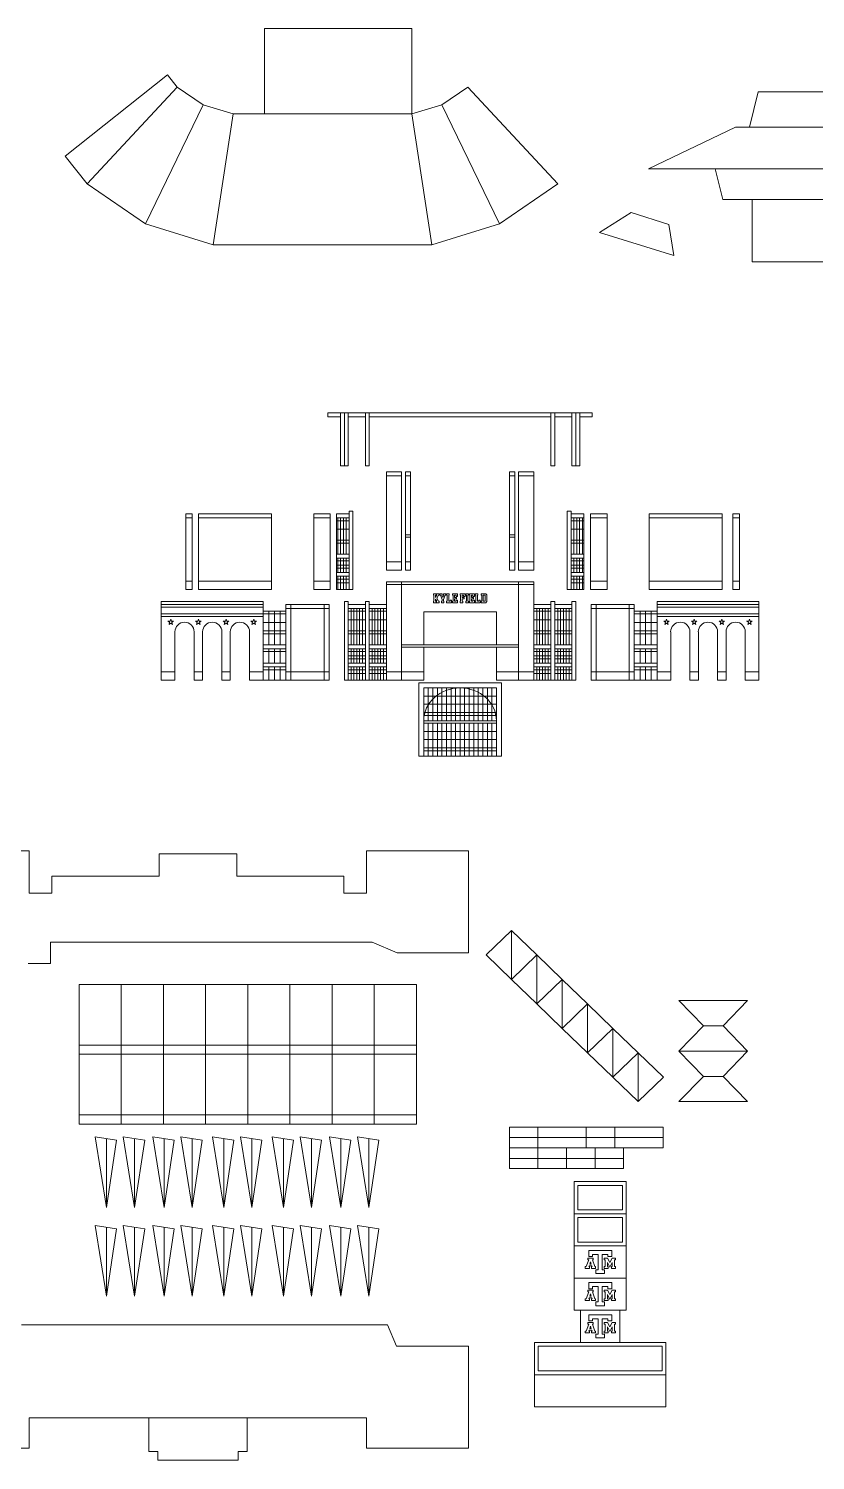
# Model space of a CAD drawing. Header units: inches. Extents: x -1530 to 385, y -443 to 699.
# Drawn here: x 153.18 to 163.55, y -33.59 to -14.7 of the extents above; entities that cross this region are included whole.
import ezdxf

# ---------------------------------------------------------------- set-up
doc = ezdxf.new("R2010")
doc.units = ezdxf.units.IN
doc.header["$LTSCALE"] = 0.5
doc.header["$MEASUREMENT"] = 0
doc.layers.add('03Cut', color=5, linetype='Continuous', lineweight=0)
doc.layers.add('04Score', color=2, linetype='Continuous', lineweight=0)

msp = doc.modelspace()

# ---------------------------------------------------------------- linework, layer by layer
at = {"layer": '03Cut'}
for p, q in [((158.231, -14.698), (156.286, -14.698)), ((156.286, -15.824), (156.286, -14.698)), ((158.231, -15.824), (158.231, -14.698)), ((155.006, -15.307), (153.657, -16.38)), ((155.135, -15.469), (155.006, -15.307)), ((155.477, -15.702), (155.135, -15.469)), ((158.627, -15.702), (158.968, -15.469)), ((158.968, -15.469), (160.155, -16.746)), ((162.796, -15.531), (162.684, -16)), ((162.796, -15.531), (166.795, -15.531)), ((155.872, -15.824), (155.477, -15.702)), ((155.872, -15.824), (158.231, -15.824)), ((158.231, -15.824), (158.627, -15.702)), ((162.497, -16), (161.351, -16.549)), ((162.497, -16), (166.907, -16)), ((153.948, -16.746), (153.657, -16.38)), ((161.351, -16.549), (167.034, -16.549)), ((162.231, -16.549), (162.33, -16.953)), ((154.719, -17.272), (153.948, -16.746)), ((159.384, -17.272), (160.155, -16.746)), ((162.33, -16.953), (167.159, -16.953)), ((162.72, -16.953), (162.72, -17.773)), ((161.123, -17.122), (160.704, -17.388)), ((161.619, -17.283), (161.123, -17.122)), ((155.612, -17.548), (154.719, -17.272)), ((158.492, -17.548), (159.384, -17.272)), ((161.619, -17.283), (161.686, -17.69)), ((155.612, -17.548), (158.492, -17.548)), ((161.686, -17.69), (160.704, -17.388)), ((162.72, -17.773), (167.169, -17.773)), ((160.61, -19.767), (157.122, -19.767)), ((157.122, -19.819), (157.122, -19.767)), ((157.122, -19.819), (157.288, -19.819)), ((157.288, -19.819), (157.288, -20.467)), ((157.392, -19.819), (157.617, -19.819)), ((157.392, -19.819), (157.392, -20.467)), ((157.617, -19.819), (157.617, -20.467)), ((157.669, -19.819), (160.064, -19.819)), ((157.669, -19.819), (157.669, -20.467)), ((160.064, -19.819), (160.064, -20.467)), ((160.116, -19.819), (160.341, -19.819)), ((160.116, -19.819), (160.116, -20.467)), ((160.341, -19.819), (160.341, -20.467)), ((160.445, -19.819), (160.61, -19.819)), ((160.445, -19.819), (160.445, -20.467)), ((160.61, -19.819), (160.61, -19.767)), ((157.288, -20.467), (157.34, -20.467)), ((157.392, -20.467), (157.34, -20.467)), ((157.669, -20.467), (157.617, -20.467)), ((157.894, -20.547), (157.894, -21.841)), ((157.894, -20.547), (158.095, -20.547)), ((158.095, -21.841), (158.095, -20.547)), ((158.146, -20.547), (158.146, -21.841)), ((158.146, -20.547), (158.214, -20.547)), ((158.214, -20.547), (158.214, -21.841)), ((159.519, -20.547), (159.519, -21.841)), ((159.587, -20.547), (159.519, -20.547)), ((159.587, -20.547), (159.587, -21.841)), ((159.638, -20.547), (159.638, -21.841)), ((159.638, -20.547), (159.839, -20.547)), ((159.839, -21.841), (159.839, -20.547)), ((160.116, -20.467), (160.064, -20.467)), ((160.393, -20.467), (160.341, -20.467)), ((160.445, -20.467), (160.393, -20.467)), ((155.248, -21.1), (155.335, -21.1)), ((155.248, -21.1), (155.248, -22.097)), ((155.335, -21.1), (155.335, -22.097)), ((155.417, -21.1), (156.379, -21.1)), ((155.417, -22.097), (155.417, -21.1)), ((156.379, -21.1), (156.379, -22.097)), ((156.936, -21.1), (157.153, -21.1)), ((156.936, -21.1), (156.936, -22.097)), ((157.153, -21.1), (157.153, -22.097)), ((157.402, -21.1), (157.237, -21.1)), ((157.237, -22.097), (157.237, -21.1)), ((157.402, -21.062), (157.402, -21.1)), ((157.402, -21.062), (157.454, -21.062)), ((157.454, -21.062), (157.454, -21.1)), ((157.454, -21.1), (157.454, -22.097)), ((160.331, -21.062), (160.279, -21.062)), ((160.279, -21.062), (160.279, -21.1)), ((160.279, -21.1), (160.279, -22.097)), ((160.331, -21.062), (160.331, -21.1)), ((160.331, -21.1), (160.496, -21.1)), ((160.496, -22.097), (160.496, -21.1)), ((160.588, -21.1), (160.805, -21.1)), ((160.588, -21.1), (160.588, -22.097)), ((160.805, -21.1), (160.805, -22.097)), ((161.359, -21.1), (162.321, -21.1)), ((161.359, -22.097), (161.359, -21.1)), ((162.321, -21.1), (162.321, -22.097)), ((162.463, -21.1), (162.55, -21.1)), ((162.463, -21.1), (162.463, -22.097)), ((162.55, -21.1), (162.55, -22.097)), ((157.894, -21.841), (158.095, -21.841)), ((158.146, -21.841), (158.214, -21.841)), ((159.587, -21.841), (159.519, -21.841)), ((159.638, -21.841), (159.839, -21.841)), ((155.335, -22.097), (155.248, -22.097)), ((156.379, -22.097), (155.417, -22.097)), ((157.153, -22.097), (156.936, -22.097)), ((157.237, -22.097), (157.454, -22.097)), ((157.894, -21.998), (157.894, -23.292)), ((159.839, -21.998), (157.894, -21.998)), ((158.095, -21.998), (158.095, -23.292)), ((159.638, -21.998), (159.638, -23.292)), ((159.839, -21.998), (159.839, -23.292)), ((160.496, -22.097), (160.279, -22.097)), ((160.805, -22.097), (160.588, -22.097)), ((162.321, -22.097), (161.359, -22.097)), ((162.55, -22.097), (162.463, -22.097)), ((154.925, -22.255), (154.925, -23.292)), ((154.925, -22.255), (156.27, -22.255)), ((156.27, -22.255), (156.27, -23.292)), ((157.34, -22.257), (157.34, -23.292)), ((157.392, -22.257), (157.34, -22.257)), ((157.392, -22.257), (157.392, -22.295)), ((157.669, -22.257), (157.617, -22.257)), ((157.617, -22.257), (157.617, -22.295)), ((157.669, -22.257), (157.669, -22.295)), ((160.064, -22.257), (160.064, -22.295)), ((160.064, -22.257), (160.116, -22.257)), ((160.116, -22.257), (160.116, -22.295)), ((160.341, -22.257), (160.341, -22.295)), ((160.341, -22.257), (160.393, -22.257)), ((160.393, -22.257), (160.393, -22.295)), ((161.463, -22.255), (161.463, -23.292)), ((162.808, -22.255), (161.463, -22.255)), ((162.808, -22.255), (162.808, -23.292)), ((156.27, -22.381), (156.569, -22.381)), ((156.569, -22.295), (156.569, -23.292)), ((156.569, -22.295), (157.139, -22.295)), ((156.636, -22.295), (156.636, -23.292)), ((157.072, -22.295), (157.072, -23.292)), ((157.139, -22.295), (157.139, -23.292)), ((157.392, -22.295), (157.617, -22.295)), ((157.669, -22.295), (157.894, -22.295)), ((158.388, -22.393), (159.345, -22.393)), ((158.388, -22.393), (158.388, -22.826)), ((159.345, -22.393), (159.345, -22.826)), ((160.064, -22.295), (159.839, -22.295)), ((160.341, -22.295), (160.116, -22.295)), ((160.393, -22.295), (160.393, -23.292)), ((160.594, -22.295), (160.594, -23.292)), ((161.164, -22.295), (160.594, -22.295)), ((160.661, -22.295), (160.661, -23.292)), ((161.097, -22.295), (161.097, -23.292)), ((161.164, -22.295), (161.164, -23.292)), ((161.463, -22.381), (161.164, -22.381)), ((155.106, -22.656), (155.106, -23.292)), ((155.359, -22.656), (155.359, -23.292)), ((155.471, -22.656), (155.471, -23.292)), ((155.724, -22.656), (155.724, -23.292)), ((155.836, -22.656), (155.836, -23.292)), ((156.089, -22.656), (156.089, -23.292)), ((161.644, -22.656), (161.644, -23.292)), ((161.897, -22.656), (161.897, -23.292)), ((162.009, -22.656), (162.009, -23.292)), ((162.262, -22.656), (162.262, -23.292)), ((162.373, -22.656), (162.373, -23.292)), ((162.627, -22.656), (162.627, -23.292)), ((158.388, -22.826), (159.345, -22.826)), ((158.388, -22.859), (158.388, -23.292)), ((159.345, -22.859), (158.388, -22.859)), ((159.345, -22.859), (159.345, -23.292)), ((155.106, -23.292), (154.925, -23.292)), ((155.471, -23.292), (155.359, -23.292)), ((155.836, -23.292), (155.724, -23.292)), ((157.139, -23.292), (156.089, -23.292)), ((158.388, -23.292), (157.34, -23.292)), ((158.321, -23.396), (158.321, -23.329)), ((158.321, -23.329), (159.345, -23.329)), ((158.321, -24.294), (158.321, -23.396)), ((160.393, -23.292), (159.345, -23.292)), ((159.345, -23.329), (159.412, -23.329)), ((159.412, -23.329), (159.412, -24.294)), ((161.644, -23.292), (160.594, -23.292)), ((162.009, -23.292), (161.897, -23.292)), ((162.373, -23.292), (162.262, -23.292)), ((162.808, -23.292), (162.627, -23.292)), ((158.388, -24.294), (158.321, -24.294)), ((159.345, -24.294), (158.388, -24.294)), ((159.412, -24.294), (159.345, -24.294)), ((153.185, -25.544), (151.84, -25.544)), ((153.185, -25.544), (153.185, -25.88)), ((154.896, -25.88), (154.896, -25.586)), ((154.896, -25.586), (155.923, -25.586)), ((155.923, -25.88), (155.923, -25.586)), ((157.633, -25.544), (157.633, -25.88)), ((157.633, -25.544), (158.978, -25.544)), ((158.978, -25.544), (158.978, -26.889)), ((153.185, -25.88), (153.185, -26.102)), ((153.484, -25.88), (154.896, -25.88)), ((153.484, -26.102), (153.484, -25.88)), ((155.923, -25.88), (157.335, -25.88)), ((157.335, -26.102), (157.335, -25.88)), ((157.633, -25.88), (157.633, -26.102)), ((153.484, -26.102), (153.185, -26.102)), ((157.335, -26.102), (157.633, -26.102)), ((159.212, -26.919), (159.546, -26.597)), ((159.546, -27.242), (159.546, -26.597)), ((159.88, -26.919), (159.546, -26.597)), ((153.464, -27.03), (153.464, -26.752)), ((153.464, -26.752), (157.355, -26.752)), ((157.355, -26.752), (157.705, -26.752)), ((158.037, -26.889), (157.705, -26.752)), ((158.604, -26.889), (158.037, -26.889)), ((158.604, -26.889), (158.978, -26.889)), ((159.546, -27.242), (159.212, -26.919)), ((159.546, -27.242), (159.88, -26.919)), ((159.88, -27.564), (159.88, -26.919)), ((160.214, -27.242), (159.88, -26.919)), ((153.464, -27.03), (153.169, -27.03)), ((153.843, -27.309), (153.843, -28.229)), ((153.843, -27.309), (158.291, -27.309)), ((158.291, -27.309), (158.291, -28.229)), ((159.88, -27.564), (159.546, -27.242)), ((159.88, -27.564), (160.214, -27.242)), ((160.214, -27.887), (160.214, -27.242)), ((160.547, -27.564), (160.214, -27.242)), ((160.214, -27.887), (159.88, -27.564)), ((160.214, -27.887), (160.547, -27.564)), ((160.547, -28.209), (160.547, -27.564)), ((160.881, -27.887), (160.547, -27.564)), ((161.753, -27.519), (162.658, -27.519)), ((161.753, -27.519), (162.076, -27.853)), ((162.336, -27.853), (162.658, -27.519)), ((160.547, -28.209), (160.214, -27.887)), ((160.547, -28.209), (160.881, -27.887)), ((160.881, -28.532), (160.881, -27.887)), ((161.215, -28.209), (160.881, -27.887)), ((161.753, -28.186), (162.076, -27.853)), ((162.076, -27.853), (162.336, -27.853)), ((162.336, -27.853), (162.658, -28.186)), ((153.843, -28.229), (158.291, -28.229)), ((153.843, -28.229), (153.843, -29.149)), ((158.291, -28.229), (158.291, -29.149)), ((160.881, -28.532), (160.547, -28.209)), ((160.881, -28.532), (161.215, -28.209)), ((161.215, -28.854), (161.215, -28.209)), ((161.549, -28.532), (161.215, -28.209)), ((161.753, -28.186), (162.658, -28.186)), ((161.753, -28.186), (162.076, -28.52)), ((162.336, -28.52), (162.658, -28.186)), ((161.753, -28.854), (162.076, -28.52)), ((162.076, -28.52), (162.336, -28.52)), ((162.336, -28.52), (162.658, -28.854)), ((161.215, -28.854), (160.881, -28.532)), ((161.215, -28.854), (161.549, -28.532)), ((161.753, -28.854), (162.658, -28.854)), ((153.843, -29.149), (158.291, -29.149)), ((159.893, -29.192), (159.516, -29.192)), ((159.516, -29.192), (159.516, -29.328)), ((159.893, -29.328), (159.893, -29.192)), ((160.53, -29.192), (159.893, -29.192)), ((160.53, -29.328), (160.53, -29.192)), ((160.906, -29.192), (160.53, -29.192)), ((160.906, -29.328), (160.906, -29.192)), ((161.543, -29.192), (160.906, -29.192)), ((161.543, -29.328), (161.543, -29.192)), ((154.054, -29.32), (154.337, -29.363)), ((154.204, -30.25), (154.054, -29.32)), ((154.204, -30.25), (154.337, -29.363)), ((154.423, -29.32), (154.707, -29.363)), ((154.573, -30.25), (154.423, -29.32)), ((154.573, -30.25), (154.707, -29.363)), ((154.814, -29.32), (155.097, -29.363)), ((154.964, -30.25), (154.814, -29.32)), ((154.964, -30.25), (155.097, -29.363)), ((155.183, -29.32), (155.466, -29.363)), ((155.333, -30.25), (155.183, -29.32)), ((155.333, -30.25), (155.466, -29.363)), ((155.601, -29.32), (155.884, -29.363)), ((155.751, -30.25), (155.601, -29.32)), ((155.751, -30.25), (155.884, -29.363)), ((155.97, -29.32), (156.253, -29.363)), ((156.12, -30.25), (155.97, -29.32)), ((156.12, -30.25), (156.253, -29.363)), ((156.388, -29.32), (156.671, -29.363)), ((156.538, -30.25), (156.388, -29.32)), ((156.538, -30.25), (156.671, -29.363)), ((156.757, -29.32), (157.04, -29.363)), ((156.907, -30.25), (156.757, -29.32)), ((156.907, -30.25), (157.04, -29.363)), ((157.144, -29.32), (157.427, -29.363)), ((157.293, -30.25), (157.144, -29.32)), ((157.293, -30.25), (157.427, -29.363)), ((157.513, -29.32), (157.796, -29.363)), ((157.663, -30.25), (157.513, -29.32)), ((157.663, -30.25), (157.796, -29.363)), ((159.893, -29.328), (159.516, -29.328)), ((159.516, -29.328), (159.516, -29.465)), ((159.893, -29.465), (159.516, -29.465)), ((159.516, -29.465), (159.516, -29.602)), ((160.53, -29.328), (159.893, -29.328)), ((159.893, -29.465), (159.893, -29.328)), ((160.53, -29.465), (159.893, -29.465)), ((159.893, -29.465), (159.893, -29.602)), ((160.269, -29.465), (160.269, -29.602)), ((160.906, -29.328), (160.53, -29.328)), ((160.53, -29.465), (160.53, -29.328)), ((160.906, -29.465), (160.53, -29.465)), ((160.646, -29.465), (160.646, -29.602)), ((161.543, -29.328), (160.906, -29.328)), ((160.906, -29.465), (160.906, -29.328)), ((161.543, -29.465), (160.906, -29.465)), ((161.023, -29.602), (161.023, -29.465)), ((161.543, -29.465), (161.543, -29.328)), ((159.893, -29.602), (159.516, -29.602)), ((159.516, -29.602), (159.516, -29.738)), ((160.269, -29.602), (159.893, -29.602)), ((159.893, -29.602), (159.893, -29.738)), ((160.646, -29.602), (160.269, -29.602)), ((160.269, -29.602), (160.269, -29.738)), ((161.023, -29.602), (160.646, -29.602)), ((160.646, -29.602), (160.646, -29.738)), ((161.023, -29.738), (161.023, -29.602)), ((159.893, -29.738), (159.516, -29.738)), ((160.269, -29.738), (159.893, -29.738)), ((160.646, -29.738), (160.269, -29.738)), ((161.023, -29.738), (160.646, -29.738)), ((161.057, -29.909), (160.371, -29.909)), ((160.371, -29.909), (160.371, -30.333)), ((161.057, -30.333), (161.057, -29.909)), ((161.057, -30.333), (160.371, -30.333)), ((160.371, -30.333), (160.371, -30.758)), ((161.057, -30.758), (161.057, -30.333)), ((154.054, -30.49), (154.337, -30.532)), ((154.204, -31.419), (154.054, -30.49)), ((154.204, -31.419), (154.337, -30.532)), ((154.423, -30.49), (154.707, -30.532)), ((154.573, -31.419), (154.423, -30.49)), ((154.573, -31.419), (154.707, -30.532)), ((154.814, -30.49), (155.097, -30.532)), ((154.964, -31.419), (154.814, -30.49)), ((154.964, -31.419), (155.097, -30.532)), ((155.183, -30.49), (155.466, -30.532)), ((155.333, -31.419), (155.183, -30.49)), ((155.333, -31.419), (155.466, -30.532)), ((155.601, -30.49), (155.884, -30.532)), ((155.751, -31.419), (155.601, -30.49)), ((155.751, -31.419), (155.884, -30.532)), ((155.97, -30.49), (156.253, -30.532)), ((156.12, -31.419), (155.97, -30.49)), ((156.12, -31.419), (156.253, -30.532)), ((156.388, -30.49), (156.671, -30.532)), ((156.538, -31.419), (156.388, -30.49)), ((156.538, -31.419), (156.671, -30.532)), ((156.757, -30.49), (157.04, -30.532)), ((156.907, -31.419), (156.757, -30.49)), ((156.907, -31.419), (157.04, -30.532)), ((157.144, -30.49), (157.427, -30.532)), ((157.293, -31.419), (157.144, -30.49)), ((157.293, -31.419), (157.427, -30.532)), ((157.513, -30.49), (157.796, -30.532)), ((157.663, -31.419), (157.513, -30.49)), ((157.663, -31.419), (157.796, -30.532)), ((161.057, -30.758), (160.371, -30.758)), ((160.371, -30.758), (160.371, -31.183)), ((161.057, -31.183), (161.057, -30.758)), ((161.057, -31.183), (160.371, -31.183)), ((160.371, -31.183), (160.371, -31.607)), ((161.057, -31.607), (161.057, -31.183)), ((161.057, -31.607), (160.371, -31.607)), ((160.453, -31.607), (160.453, -32.032)), ((160.975, -31.607), (160.975, -32.032)), ((153.082, -31.8), (153.185, -31.8)), ((153.185, -31.8), (157.633, -31.8)), ((157.633, -31.8), (157.911, -31.8)), ((158.027, -32.082), (157.911, -31.8)), ((158.604, -32.082), (158.027, -32.082)), ((158.604, -32.082), (158.978, -32.082)), ((158.978, -33.427), (158.978, -32.082)), ((161.58, -32.032), (159.848, -32.032)), ((159.848, -32.032), (159.848, -32.457)), ((161.58, -32.032), (161.58, -32.457)), ((161.58, -32.457), (159.848, -32.457)), ((159.848, -32.457), (159.848, -32.881)), ((161.58, -32.457), (161.58, -32.881)), ((153.185, -33.427), (153.185, -33.024)), ((153.185, -33.427), (153.185, -33.024)), ((153.185, -33.024), (157.633, -33.024)), ((154.762, -33.024), (153.185, -33.024)), ((154.762, -33.024), (154.762, -33.469)), ((156.057, -33.024), (154.762, -33.024)), ((156.057, -33.024), (157.633, -33.024)), ((156.057, -33.024), (156.057, -33.469)), ((157.633, -33.427), (157.633, -33.024)), ((161.58, -32.881), (159.848, -32.881)), ((153.185, -33.427), (151.84, -33.427)), ((157.633, -33.427), (158.978, -33.427)), ((154.762, -33.469), (154.879, -33.469)), ((154.879, -33.469), (154.879, -33.586)), ((155.94, -33.586), (154.879, -33.586)), ((156.057, -33.469), (155.94, -33.469)), ((155.94, -33.469), (155.94, -33.586))]:
    msp.add_line(p, q, dxfattribs=at)
for centre in [(155.233, -22.656), (155.598, -22.656), (155.963, -22.656), (161.77, -22.656), (162.135, -22.656), (162.5, -22.656)]:
    msp.add_arc(centre, 0.127, 0, 180, dxfattribs=at)
at = {"layer": '04Score'}
for p, q in [((155.135, -15.469), (153.948, -16.746)), ((155.477, -15.702), (154.719, -17.272)), ((155.872, -15.824), (155.612, -17.548)), ((158.231, -15.824), (158.492, -17.548)), ((158.627, -15.702), (159.384, -17.272)), ((157.288, -19.819), (157.288, -19.767)), ((157.34, -20.467), (157.34, -19.767)), ((157.392, -19.819), (157.392, -19.767)), ((157.617, -19.819), (157.617, -19.767)), ((157.669, -19.819), (157.669, -19.767)), ((160.064, -19.819), (160.064, -19.767)), ((160.116, -19.819), (160.116, -19.767)), ((160.341, -19.819), (160.341, -19.767)), ((160.393, -20.467), (160.393, -19.767)), ((160.445, -19.819), (160.445, -19.767)), ((158.095, -20.599), (157.894, -20.599)), ((158.146, -20.599), (158.214, -20.599)), ((159.587, -20.599), (159.519, -20.599)), ((159.839, -20.599), (159.638, -20.599)), ((155.248, -21.152), (155.335, -21.152)), ((155.417, -21.152), (156.379, -21.152)), ((156.936, -21.152), (157.153, -21.152)), ((157.402, -21.152), (157.237, -21.152)), ((157.252, -21.63), (157.252, -21.152)), ((157.29, -21.63), (157.29, -21.152)), ((157.327, -21.63), (157.327, -21.152)), ((157.365, -21.63), (157.365, -21.152)), ((157.402, -22.097), (157.402, -21.1)), ((160.331, -22.097), (160.331, -21.1)), ((160.331, -21.152), (160.496, -21.152)), ((160.368, -21.63), (160.368, -21.152)), ((160.406, -21.63), (160.406, -21.152)), ((160.443, -21.63), (160.443, -21.152)), ((160.481, -21.63), (160.481, -21.152)), ((160.588, -21.152), (160.805, -21.152)), ((161.359, -21.152), (162.321, -21.152)), ((162.463, -21.152), (162.55, -21.152)), ((157.402, -21.19), (157.237, -21.19)), ((157.402, -21.3), (157.237, -21.3)), ((160.331, -21.19), (160.496, -21.19)), ((160.331, -21.3), (160.496, -21.3)), ((157.402, -21.448), (157.237, -21.448)), ((157.402, -21.486), (157.237, -21.486)), ((158.146, -21.375), (158.214, -21.375)), ((158.146, -21.408), (158.214, -21.408)), ((159.519, -21.375), (159.587, -21.375)), ((159.519, -21.408), (159.587, -21.408)), ((160.331, -21.448), (160.496, -21.448)), ((160.331, -21.486), (160.496, -21.486)), ((157.237, -21.63), (157.402, -21.63)), ((157.402, -21.683), (157.237, -21.683)), ((157.402, -21.72), (157.237, -21.72)), ((157.252, -21.871), (157.252, -21.683)), ((157.29, -21.683), (157.29, -21.871)), ((157.327, -21.871), (157.327, -21.683)), ((157.365, -21.871), (157.365, -21.683)), ((160.496, -21.63), (160.331, -21.63)), ((160.331, -21.683), (160.496, -21.683)), ((160.331, -21.72), (160.496, -21.72)), ((160.368, -21.871), (160.368, -21.683)), ((160.406, -21.871), (160.406, -21.683)), ((160.443, -21.683), (160.443, -21.871)), ((160.481, -21.871), (160.481, -21.683)), ((157.402, -21.777), (157.237, -21.777)), ((157.402, -21.814), (157.237, -21.814)), ((157.237, -21.871), (157.402, -21.871)), ((158.095, -21.733), (157.894, -21.733)), ((158.146, -21.733), (158.214, -21.733)), ((159.587, -21.733), (159.519, -21.733)), ((159.839, -21.733), (159.638, -21.733)), ((160.331, -21.777), (160.496, -21.777)), ((160.331, -21.814), (160.496, -21.814)), ((160.496, -21.871), (160.331, -21.871)), ((155.248, -21.988), (155.335, -21.988)), ((155.417, -21.988), (156.379, -21.988)), ((156.936, -21.988), (157.153, -21.988)), ((157.402, -21.923), (157.237, -21.923)), ((157.402, -21.961), (157.237, -21.961)), ((157.402, -22.01), (157.237, -22.01)), ((157.252, -22.097), (157.252, -21.923)), ((157.29, -21.923), (157.29, -22.097)), ((157.327, -22.097), (157.327, -21.923)), ((157.365, -22.097), (157.365, -21.923)), ((159.839, -22.032), (157.894, -22.032)), ((160.331, -21.923), (160.496, -21.923)), ((160.331, -21.961), (160.496, -21.961)), ((160.331, -22.01), (160.496, -22.01)), ((160.368, -22.097), (160.368, -21.923)), ((160.406, -22.097), (160.406, -21.923)), ((160.443, -21.923), (160.443, -22.097)), ((160.481, -22.097), (160.481, -21.923)), ((160.588, -21.988), (160.805, -21.988)), ((161.359, -21.988), (162.321, -21.988)), ((162.463, -21.988), (162.55, -21.988)), ((156.27, -22.295), (154.925, -22.295)), ((156.27, -22.329), (154.925, -22.329)), ((156.27, -22.418), (154.925, -22.418)), ((156.27, -22.452), (154.925, -22.452)), ((156.27, -22.419), (156.569, -22.419)), ((156.345, -22.826), (156.345, -22.381)), ((156.42, -22.381), (156.42, -22.826)), ((156.494, -22.826), (156.494, -22.381)), ((156.569, -22.347), (157.139, -22.347)), ((157.392, -23.292), (157.392, -22.295)), ((157.392, -22.347), (157.617, -22.347)), ((157.392, -22.385), (157.617, -22.385)), ((157.43, -22.826), (157.43, -22.347)), ((157.467, -22.826), (157.467, -22.347)), ((157.504, -22.826), (157.504, -22.347)), ((157.542, -22.826), (157.542, -22.347)), ((157.579, -22.826), (157.579, -22.347)), ((157.617, -23.292), (157.617, -22.295)), ((157.669, -23.292), (157.669, -22.295)), ((157.669, -22.347), (157.894, -22.347)), ((157.669, -22.385), (157.894, -22.385)), ((157.706, -22.826), (157.706, -22.347)), ((157.744, -22.826), (157.744, -22.347)), ((157.781, -22.826), (157.781, -22.347)), ((157.819, -22.826), (157.819, -22.347)), ((157.856, -22.826), (157.856, -22.347)), ((160.064, -22.347), (159.839, -22.347)), ((160.064, -22.385), (159.839, -22.385)), ((159.877, -22.826), (159.877, -22.347)), ((159.914, -22.826), (159.914, -22.347)), ((159.952, -22.826), (159.952, -22.347)), ((159.989, -22.826), (159.989, -22.347)), ((160.027, -22.826), (160.027, -22.347)), ((160.064, -23.292), (160.064, -22.295)), ((160.116, -23.292), (160.116, -22.295)), ((160.341, -22.347), (160.116, -22.347)), ((160.341, -22.385), (160.116, -22.385)), ((160.154, -22.826), (160.154, -22.347)), ((160.191, -22.826), (160.191, -22.347)), ((160.228, -22.826), (160.228, -22.347)), ((160.266, -22.826), (160.266, -22.347)), ((160.303, -22.826), (160.303, -22.347)), ((160.341, -23.292), (160.341, -22.295)), ((161.164, -22.347), (160.594, -22.347)), ((161.463, -22.419), (161.164, -22.419)), ((161.239, -22.826), (161.239, -22.381)), ((161.313, -22.381), (161.313, -22.826)), ((161.388, -22.826), (161.388, -22.381)), ((162.808, -22.295), (161.463, -22.295)), ((162.808, -22.329), (161.463, -22.329)), ((162.808, -22.418), (161.463, -22.418)), ((162.808, -22.452), (161.463, -22.452)), ((156.27, -22.531), (156.569, -22.531)), ((156.27, -22.644), (156.569, -22.644)), ((157.392, -22.496), (157.617, -22.496)), ((157.392, -22.644), (157.617, -22.644)), ((157.669, -22.496), (157.894, -22.496)), ((157.669, -22.644), (157.894, -22.644)), ((160.064, -22.496), (159.839, -22.496)), ((160.064, -22.644), (159.839, -22.644)), ((160.341, -22.496), (160.116, -22.496)), ((160.341, -22.644), (160.116, -22.644)), ((161.463, -22.531), (161.164, -22.531)), ((161.463, -22.644), (161.164, -22.644)), ((156.27, -22.681), (156.569, -22.681)), ((156.569, -22.826), (156.27, -22.826)), ((157.392, -22.681), (157.617, -22.681)), ((157.617, -22.826), (157.392, -22.826)), ((157.669, -22.681), (157.894, -22.681)), ((157.894, -22.826), (157.669, -22.826)), ((158.095, -22.826), (158.388, -22.826)), ((159.345, -22.826), (159.638, -22.826)), ((160.064, -22.681), (159.839, -22.681)), ((159.839, -22.826), (160.064, -22.826)), ((160.341, -22.681), (160.116, -22.681)), ((160.116, -22.826), (160.341, -22.826)), ((161.463, -22.681), (161.164, -22.681)), ((161.164, -22.826), (161.463, -22.826)), ((156.27, -22.878), (156.569, -22.878)), ((156.27, -22.916), (156.569, -22.916)), ((156.345, -23.067), (156.345, -22.878)), ((156.42, -22.878), (156.42, -23.067)), ((156.494, -23.067), (156.494, -22.878)), ((157.392, -22.878), (157.617, -22.878)), ((157.392, -22.916), (157.617, -22.916)), ((157.392, -22.972), (157.617, -22.972)), ((157.392, -23.01), (157.617, -23.01)), ((157.43, -23.067), (157.43, -22.878)), ((157.467, -23.067), (157.467, -22.878)), ((157.504, -22.878), (157.504, -23.067)), ((157.542, -23.067), (157.542, -22.878)), ((157.579, -23.067), (157.579, -22.878)), ((157.669, -22.878), (157.894, -22.878)), ((157.669, -22.916), (157.894, -22.916)), ((157.669, -22.972), (157.894, -22.972)), ((157.669, -23.01), (157.894, -23.01)), ((157.706, -23.067), (157.706, -22.878)), ((157.744, -23.067), (157.744, -22.878)), ((157.781, -22.878), (157.781, -23.067)), ((157.819, -23.067), (157.819, -22.878)), ((157.856, -23.067), (157.856, -22.878)), ((158.095, -22.859), (158.388, -22.859)), ((159.345, -22.859), (159.638, -22.859)), ((160.064, -22.878), (159.839, -22.878)), ((160.064, -22.916), (159.839, -22.916)), ((160.064, -22.972), (159.839, -22.972)), ((160.064, -23.01), (159.839, -23.01)), ((159.877, -23.067), (159.877, -22.878)), ((159.914, -23.067), (159.914, -22.878)), ((159.952, -22.878), (159.952, -23.067)), ((159.989, -23.067), (159.989, -22.878)), ((160.027, -23.067), (160.027, -22.878)), ((160.341, -22.878), (160.116, -22.878)), ((160.341, -22.916), (160.116, -22.916)), ((160.341, -22.972), (160.116, -22.972)), ((160.341, -23.01), (160.116, -23.01)), ((160.154, -23.067), (160.154, -22.878)), ((160.191, -23.067), (160.191, -22.878)), ((160.228, -22.878), (160.228, -23.067)), ((160.266, -23.067), (160.266, -22.878)), ((160.303, -23.067), (160.303, -22.878)), ((161.463, -22.878), (161.164, -22.878)), ((161.463, -22.916), (161.164, -22.916)), ((161.239, -23.067), (161.239, -22.878)), ((161.313, -22.878), (161.313, -23.067)), ((161.388, -23.067), (161.388, -22.878)), ((154.925, -23.184), (155.106, -23.184)), ((155.359, -23.184), (155.471, -23.184)), ((155.724, -23.184), (155.836, -23.184)), ((156.089, -23.184), (156.27, -23.184)), ((156.569, -23.067), (156.27, -23.067)), ((156.27, -23.119), (156.569, -23.119)), ((156.27, -23.156), (156.569, -23.156)), ((156.345, -23.292), (156.345, -23.119)), ((156.42, -23.119), (156.42, -23.292)), ((156.494, -23.292), (156.494, -23.119)), ((156.569, -23.184), (156.636, -23.184)), ((156.636, -23.184), (157.072, -23.184)), ((157.072, -23.184), (157.139, -23.184)), ((157.617, -23.067), (157.392, -23.067)), ((157.392, -23.119), (157.617, -23.119)), ((157.392, -23.156), (157.617, -23.156)), ((157.392, -23.205), (157.617, -23.205)), ((157.43, -23.292), (157.43, -23.119)), ((157.467, -23.292), (157.467, -23.119)), ((157.504, -23.119), (157.504, -23.292)), ((157.542, -23.292), (157.542, -23.119)), ((157.579, -23.292), (157.579, -23.119)), ((157.894, -23.067), (157.669, -23.067)), ((157.669, -23.119), (157.894, -23.119)), ((157.669, -23.156), (157.894, -23.156)), ((157.669, -23.205), (157.894, -23.205)), ((157.706, -23.292), (157.706, -23.119)), ((157.744, -23.292), (157.744, -23.119)), ((157.781, -23.119), (157.781, -23.292)), ((157.819, -23.292), (157.819, -23.119)), ((157.856, -23.292), (157.856, -23.119)), ((158.095, -23.184), (157.894, -23.184)), ((158.095, -23.184), (158.388, -23.184)), ((159.345, -23.184), (159.638, -23.184)), ((159.638, -23.184), (159.839, -23.184)), ((159.839, -23.067), (160.064, -23.067)), ((160.064, -23.119), (159.839, -23.119)), ((160.064, -23.156), (159.839, -23.156)), ((160.064, -23.205), (159.839, -23.205)), ((159.877, -23.292), (159.877, -23.119)), ((159.914, -23.292), (159.914, -23.119)), ((159.952, -23.119), (159.952, -23.292)), ((159.989, -23.292), (159.989, -23.119)), ((160.027, -23.292), (160.027, -23.119)), ((160.116, -23.067), (160.341, -23.067)), ((160.341, -23.119), (160.116, -23.119)), ((160.341, -23.156), (160.116, -23.156)), ((160.341, -23.205), (160.116, -23.205)), ((160.154, -23.292), (160.154, -23.119)), ((160.191, -23.292), (160.191, -23.119)), ((160.228, -23.119), (160.228, -23.292)), ((160.266, -23.292), (160.266, -23.119)), ((160.303, -23.292), (160.303, -23.119)), ((160.661, -23.184), (160.594, -23.184)), ((161.097, -23.184), (160.661, -23.184)), ((161.164, -23.184), (161.097, -23.184)), ((161.164, -23.067), (161.463, -23.067)), ((161.463, -23.119), (161.164, -23.119)), ((161.463, -23.156), (161.164, -23.156)), ((161.239, -23.292), (161.239, -23.119)), ((161.313, -23.119), (161.313, -23.292)), ((161.388, -23.292), (161.388, -23.119)), ((161.463, -23.184), (161.644, -23.184)), ((161.897, -23.184), (162.009, -23.184)), ((162.262, -23.184), (162.373, -23.184)), ((162.627, -23.184), (162.808, -23.184)), ((158.388, -23.396), (159.345, -23.396)), ((158.388, -23.396), (158.388, -23.828)), ((158.447, -23.828), (158.447, -23.396)), ((158.507, -23.828), (158.507, -23.396)), ((158.567, -23.828), (158.567, -23.396)), ((158.627, -23.828), (158.627, -23.396)), ((158.687, -23.828), (158.687, -23.396)), ((158.747, -23.828), (158.747, -23.396)), ((158.807, -23.828), (158.807, -23.396)), ((158.866, -23.396), (158.866, -23.828)), ((158.926, -23.828), (158.926, -23.396)), ((158.986, -23.828), (158.986, -23.396)), ((159.046, -23.828), (159.046, -23.396)), ((159.106, -23.828), (159.106, -23.396)), ((159.166, -23.828), (159.166, -23.396)), ((159.226, -23.828), (159.226, -23.396)), ((159.285, -23.828), (159.285, -23.396)), ((159.345, -23.396), (159.345, -23.828)), ((158.388, -23.504), (159.345, -23.504)), ((158.627, -23.828), (158.627, -23.454)), ((159.106, -23.828), (159.106, -23.454)), ((158.388, -23.612), (159.345, -23.612)), ((158.388, -23.72), (159.345, -23.72)), ((158.388, -23.758), (159.345, -23.758)), ((159.345, -23.828), (158.388, -23.828)), ((158.388, -23.862), (158.388, -23.828)), ((158.388, -23.862), (158.388, -24.294)), ((159.345, -23.862), (158.388, -23.862)), ((158.388, -23.97), (159.345, -23.97)), ((158.447, -24.294), (158.447, -23.862)), ((158.507, -24.294), (158.507, -23.862)), ((158.567, -24.294), (158.567, -23.862)), ((158.627, -24.294), (158.627, -23.862)), ((158.687, -24.294), (158.687, -23.862)), ((158.747, -24.294), (158.747, -23.862)), ((158.807, -24.294), (158.807, -23.862)), ((158.866, -23.862), (158.866, -24.294)), ((158.926, -24.294), (158.926, -23.862)), ((158.986, -24.294), (158.986, -23.862)), ((159.046, -24.294), (159.046, -23.862)), ((159.106, -24.294), (159.106, -23.862)), ((159.166, -24.294), (159.166, -23.862)), ((159.226, -24.294), (159.226, -23.862)), ((159.285, -24.294), (159.285, -23.862)), ((159.345, -23.862), (159.345, -23.828)), ((159.345, -23.862), (159.345, -24.294)), ((158.388, -24.078), (159.345, -24.078)), ((158.388, -24.186), (159.345, -24.186)), ((158.388, -24.224), (159.345, -24.224)), ((154.399, -28.229), (154.399, -27.309)), ((154.955, -28.229), (154.955, -27.309)), ((155.511, -28.229), (155.511, -27.309)), ((156.067, -28.229), (156.067, -27.309)), ((156.623, -28.229), (156.623, -27.309)), ((157.179, -28.229), (157.179, -27.309)), ((157.735, -28.229), (157.735, -27.309)), ((153.843, -28.109), (158.291, -28.109)), ((154.399, -29.149), (154.399, -28.229)), ((154.955, -29.149), (154.955, -28.229)), ((155.511, -29.149), (155.511, -28.229)), ((156.067, -29.149), (156.067, -28.229)), ((156.623, -29.149), (156.623, -28.229)), ((157.179, -29.149), (157.179, -28.229)), ((157.735, -29.149), (157.735, -28.229)), ((153.843, -29.029), (158.291, -29.029)), ((154.204, -30.25), (154.204, -29.343)), ((154.573, -30.25), (154.573, -29.343)), ((154.964, -30.25), (154.964, -29.343)), ((155.333, -30.25), (155.333, -29.343)), ((155.751, -30.25), (155.751, -29.343)), ((156.12, -30.25), (156.12, -29.343)), ((156.538, -30.25), (156.538, -29.343)), ((156.907, -30.25), (156.907, -29.343)), ((157.293, -30.25), (157.293, -29.343)), ((157.663, -30.25), (157.663, -29.343)), ((161.007, -29.959), (160.421, -29.959)), ((160.421, -29.959), (160.421, -30.283)), ((161.007, -30.283), (161.007, -29.959)), ((161.007, -30.283), (160.421, -30.283)), ((161.007, -30.384), (160.421, -30.384)), ((160.421, -30.384), (160.421, -30.708)), ((161.007, -30.708), (161.007, -30.384)), ((154.204, -31.419), (154.204, -30.512)), ((154.573, -31.419), (154.573, -30.512)), ((154.964, -31.419), (154.964, -30.512)), ((155.333, -31.419), (155.333, -30.512)), ((155.751, -31.419), (155.751, -30.512)), ((156.12, -31.419), (156.12, -30.512)), ((156.538, -31.419), (156.538, -30.512)), ((156.907, -31.419), (156.907, -30.512)), ((157.293, -31.419), (157.293, -30.512)), ((157.663, -31.419), (157.663, -30.512)), ((161.007, -30.708), (160.421, -30.708)), ((160.81, -30.99), (160.81, -30.974)), ((160.81, -31.415), (160.81, -31.399)), ((160.81, -31.84), (160.81, -31.823)), ((161.53, -32.082), (159.898, -32.082)), ((159.898, -32.082), (159.898, -32.406)), ((161.53, -32.406), (161.53, -32.082)), ((161.53, -32.406), (159.898, -32.406))]:
    msp.add_line(p, q, dxfattribs=at)
at = {"layer": '04Score', "color": 2, "lineweight": 0}
for p, q in [((160.562, -30.94), (160.53, -31.031)), ((160.552, -30.94), (160.552, -30.918)), ((160.552, -30.918), (160.622, -30.918)), ((160.562, -30.94), (160.552, -30.94)), ((160.866, -30.818), (160.562, -30.818)), ((160.562, -30.818), (160.562, -30.897)), ((160.562, -30.897), (160.612, -30.897)), ((160.576, -30.996), (160.586, -30.966)), ((160.586, -30.966), (160.596, -30.996)), ((160.586, -30.966), (160.596, -30.996)), ((160.612, -30.897), (160.612, -30.869)), ((160.612, -30.869), (160.689, -30.869)), ((160.642, -31.031), (160.612, -30.94)), ((160.642, -31.031), (160.612, -30.94)), ((160.612, -30.94), (160.622, -30.94)), ((160.622, -30.918), (160.622, -30.94)), ((160.689, -30.869), (160.689, -31.072)), ((160.74, -31.072), (160.74, -30.869)), ((160.74, -30.869), (160.816, -30.869)), ((160.812, -30.918), (160.768, -30.918)), ((160.768, -30.918), (160.768, -30.94)), ((160.768, -30.94), (160.781, -30.94)), ((160.781, -30.94), (160.781, -31.031)), ((160.81, -30.974), (160.843, -31.037)), ((160.841, -30.975), (160.812, -30.918)), ((160.816, -30.897), (160.816, -30.869)), ((160.866, -30.897), (160.816, -30.897)), ((160.87, -30.918), (160.841, -30.975)), ((160.843, -31.037), (160.873, -30.974)), ((160.866, -30.818), (160.866, -30.897)), ((160.914, -30.918), (160.87, -30.918)), ((160.873, -30.974), (160.873, -31.031)), ((160.901, -31.031), (160.901, -30.94)), ((160.901, -30.94), (160.914, -30.94)), ((160.914, -30.94), (160.914, -30.918)), ((160.53, -31.031), (160.517, -31.031)), ((160.517, -31.031), (160.517, -31.054)), ((160.517, -31.054), (160.573, -31.054)), ((160.564, -31.031), (160.568, -31.018)), ((160.573, -31.031), (160.564, -31.031)), ((160.568, -31.018), (160.604, -31.018)), ((160.573, -31.054), (160.573, -31.031)), ((160.596, -30.996), (160.576, -30.996)), ((160.596, -30.996), (160.576, -30.996)), ((160.608, -31.031), (160.598, -31.031)), ((160.598, -31.031), (160.598, -31.054)), ((160.608, -31.031), (160.598, -31.031)), ((160.598, -31.031), (160.598, -31.054)), ((160.598, -31.054), (160.654, -31.054)), ((160.598, -31.054), (160.654, -31.054)), ((160.604, -31.018), (160.608, -31.031)), ((160.604, -31.018), (160.608, -31.031)), ((160.654, -31.031), (160.642, -31.031)), ((160.654, -31.031), (160.642, -31.031)), ((160.654, -31.054), (160.654, -31.031)), ((160.654, -31.054), (160.654, -31.031)), ((160.689, -31.072), (160.656, -31.072)), ((160.656, -31.123), (160.656, -31.072)), ((160.656, -31.123), (160.772, -31.123)), ((160.772, -31.072), (160.74, -31.072)), ((160.781, -31.031), (160.768, -31.031)), ((160.768, -31.031), (160.768, -31.054)), ((160.768, -31.054), (160.82, -31.054)), ((160.772, -31.123), (160.772, -31.072)), ((160.81, -31.031), (160.81, -30.99)), ((160.82, -31.031), (160.81, -31.031)), ((160.82, -31.054), (160.82, -31.031)), ((160.873, -31.031), (160.865, -31.031)), ((160.865, -31.031), (160.865, -31.054)), ((160.865, -31.054), (160.914, -31.054)), ((160.914, -31.031), (160.901, -31.031)), ((160.914, -31.054), (160.914, -31.031)), ((160.552, -31.365), (160.552, -31.342)), ((160.552, -31.342), (160.622, -31.342)), ((160.866, -31.242), (160.562, -31.242)), ((160.562, -31.242), (160.562, -31.322)), ((160.562, -31.322), (160.612, -31.322)), ((160.612, -31.322), (160.612, -31.294)), ((160.612, -31.294), (160.689, -31.294)), ((160.622, -31.342), (160.622, -31.365)), ((160.689, -31.294), (160.689, -31.497)), ((160.74, -31.497), (160.74, -31.294)), ((160.74, -31.294), (160.816, -31.294)), ((160.812, -31.342), (160.768, -31.342)), ((160.768, -31.342), (160.768, -31.365)), ((160.841, -31.4), (160.812, -31.342)), ((160.816, -31.322), (160.816, -31.294)), ((160.866, -31.322), (160.816, -31.322)), ((160.87, -31.342), (160.841, -31.4)), ((160.866, -31.242), (160.866, -31.322)), ((160.914, -31.342), (160.87, -31.342)), ((160.914, -31.365), (160.914, -31.342)), ((160.53, -31.456), (160.517, -31.456)), ((160.517, -31.456), (160.517, -31.479)), ((160.517, -31.479), (160.573, -31.479)), ((160.562, -31.365), (160.53, -31.456)), ((160.562, -31.365), (160.552, -31.365)), ((160.564, -31.456), (160.568, -31.443)), ((160.573, -31.456), (160.564, -31.456)), ((160.568, -31.443), (160.604, -31.443)), ((160.573, -31.479), (160.573, -31.456)), ((160.576, -31.42), (160.586, -31.39)), ((160.596, -31.42), (160.576, -31.42)), ((160.596, -31.42), (160.576, -31.42)), ((160.586, -31.39), (160.596, -31.42)), ((160.586, -31.39), (160.596, -31.42)), ((160.608, -31.456), (160.598, -31.456)), ((160.598, -31.456), (160.598, -31.479)), ((160.608, -31.456), (160.598, -31.456)), ((160.598, -31.456), (160.598, -31.479)), ((160.598, -31.479), (160.654, -31.479)), ((160.598, -31.479), (160.654, -31.479)), ((160.604, -31.443), (160.608, -31.456)), ((160.604, -31.443), (160.608, -31.456)), ((160.642, -31.456), (160.612, -31.365)), ((160.642, -31.456), (160.612, -31.365)), ((160.612, -31.365), (160.622, -31.365)), ((160.654, -31.456), (160.642, -31.456)), ((160.654, -31.456), (160.642, -31.456)), ((160.654, -31.479), (160.654, -31.456)), ((160.654, -31.479), (160.654, -31.456)), ((160.689, -31.497), (160.656, -31.497)), ((160.656, -31.548), (160.656, -31.497)), ((160.772, -31.497), (160.74, -31.497)), ((160.768, -31.365), (160.781, -31.365)), ((160.781, -31.456), (160.768, -31.456)), ((160.768, -31.456), (160.768, -31.479)), ((160.768, -31.479), (160.82, -31.479)), ((160.772, -31.548), (160.772, -31.497)), ((160.781, -31.365), (160.781, -31.456)), ((160.81, -31.399), (160.843, -31.462)), ((160.81, -31.456), (160.81, -31.415)), ((160.82, -31.456), (160.81, -31.456)), ((160.82, -31.479), (160.82, -31.456)), ((160.843, -31.462), (160.873, -31.399)), ((160.873, -31.456), (160.865, -31.456)), ((160.865, -31.456), (160.865, -31.479)), ((160.865, -31.479), (160.914, -31.479)), ((160.873, -31.399), (160.873, -31.456)), ((160.901, -31.456), (160.901, -31.365)), ((160.901, -31.365), (160.914, -31.365)), ((160.914, -31.456), (160.901, -31.456)), ((160.914, -31.479), (160.914, -31.456)), ((160.866, -31.667), (160.562, -31.667)), ((160.562, -31.667), (160.562, -31.747)), ((160.612, -31.747), (160.612, -31.718)), ((160.612, -31.718), (160.689, -31.718)), ((160.656, -31.548), (160.772, -31.548)), ((160.689, -31.718), (160.689, -31.922)), ((160.74, -31.922), (160.74, -31.718)), ((160.74, -31.718), (160.816, -31.718)), ((160.816, -31.747), (160.816, -31.718)), ((160.866, -31.667), (160.866, -31.747)), ((160.53, -31.881), (160.517, -31.881)), ((160.517, -31.881), (160.517, -31.903)), ((160.517, -31.903), (160.573, -31.903)), ((160.562, -31.79), (160.53, -31.881)), ((160.552, -31.79), (160.552, -31.767)), ((160.552, -31.767), (160.622, -31.767)), ((160.562, -31.79), (160.552, -31.79)), ((160.562, -31.747), (160.612, -31.747)), ((160.564, -31.881), (160.568, -31.868)), ((160.573, -31.881), (160.564, -31.881)), ((160.568, -31.868), (160.604, -31.868)), ((160.573, -31.903), (160.573, -31.881)), ((160.576, -31.845), (160.586, -31.815)), ((160.596, -31.845), (160.576, -31.845)), ((160.596, -31.845), (160.576, -31.845)), ((160.586, -31.815), (160.596, -31.845)), ((160.586, -31.815), (160.596, -31.845)), ((160.608, -31.881), (160.598, -31.881)), ((160.598, -31.881), (160.598, -31.903)), ((160.608, -31.881), (160.598, -31.881)), ((160.598, -31.881), (160.598, -31.903)), ((160.598, -31.903), (160.654, -31.903)), ((160.598, -31.903), (160.654, -31.903)), ((160.604, -31.868), (160.608, -31.881)), ((160.604, -31.868), (160.608, -31.881)), ((160.642, -31.881), (160.612, -31.79)), ((160.642, -31.881), (160.612, -31.79)), ((160.612, -31.79), (160.622, -31.79)), ((160.622, -31.767), (160.622, -31.79)), ((160.654, -31.881), (160.642, -31.881)), ((160.654, -31.881), (160.642, -31.881)), ((160.654, -31.903), (160.654, -31.881)), ((160.654, -31.903), (160.654, -31.881)), ((160.689, -31.922), (160.656, -31.922)), ((160.656, -31.972), (160.656, -31.922)), ((160.772, -31.922), (160.74, -31.922)), ((160.812, -31.767), (160.768, -31.767)), ((160.768, -31.767), (160.768, -31.79)), ((160.768, -31.79), (160.781, -31.79)), ((160.781, -31.881), (160.768, -31.881)), ((160.768, -31.881), (160.768, -31.903)), ((160.768, -31.903), (160.82, -31.903)), ((160.772, -31.972), (160.772, -31.922)), ((160.781, -31.79), (160.781, -31.881)), ((160.81, -31.823), (160.843, -31.886)), ((160.81, -31.881), (160.81, -31.84)), ((160.82, -31.881), (160.81, -31.881)), ((160.841, -31.825), (160.812, -31.767)), ((160.866, -31.747), (160.816, -31.747)), ((160.82, -31.903), (160.82, -31.881)), ((160.87, -31.767), (160.841, -31.825)), ((160.843, -31.886), (160.873, -31.823)), ((160.873, -31.881), (160.865, -31.881)), ((160.865, -31.881), (160.865, -31.903)), ((160.865, -31.903), (160.914, -31.903)), ((160.914, -31.767), (160.87, -31.767)), ((160.873, -31.823), (160.873, -31.881)), ((160.901, -31.881), (160.901, -31.79)), ((160.901, -31.79), (160.914, -31.79)), ((160.914, -31.881), (160.901, -31.881)), ((160.914, -31.79), (160.914, -31.767)), ((160.914, -31.903), (160.914, -31.881)), ((160.656, -31.972), (160.772, -31.972))]:
    msp.add_line(p, q, dxfattribs=at)
for points in [[(158.549, -22.154), (158.514, -22.154), (158.514, -22.173), (158.522, -22.173), (158.522, -22.251), (158.514, -22.251), (158.514, -22.271), (158.549, -22.271), (158.549, -22.251), (158.542, -22.251), (158.542, -22.223)], [(158.542, -22.201), (158.542, -22.173), (158.549, -22.173), (158.549, -22.154)], [(158.59, -22.154), (158.555, -22.154), (158.555, -22.173), (158.559, -22.173), (158.542, -22.201)], [(158.542, -22.223), (158.559, -22.251), (158.555, -22.251), (158.555, -22.271), (158.59, -22.271), (158.59, -22.251), (158.581, -22.251), (158.558, -22.212)], [(158.542, -22.223), (158.559, -22.251), (158.555, -22.251), (158.555, -22.271), (158.59, -22.271), (158.59, -22.251), (158.581, -22.251), (158.558, -22.212)], [(158.558, -22.212), (158.581, -22.173), (158.59, -22.173), (158.59, -22.154)], [(158.631, -22.154), (158.601, -22.154), (158.601, -22.173), (158.607, -22.173), (158.629, -22.228)], [(158.629, -22.228), (158.629, -22.251), (158.623, -22.251), (158.623, -22.271), (158.654, -22.271), (158.654, -22.251), (158.648, -22.251), (158.648, -22.228), (158.671, -22.173), (158.677, -22.173), (158.677, -22.154)], [(158.639, -22.203), (158.627, -22.173), (158.631, -22.173), (158.631, -22.154)], [(158.677, -22.154), (158.647, -22.154), (158.647, -22.173), (158.651, -22.173), (158.639, -22.203)], [(158.723, -22.154), (158.688, -22.154), (158.688, -22.173), (158.696, -22.173), (158.696, -22.251)], [(158.696, -22.251), (158.688, -22.251), (158.688, -22.271), (158.755, -22.271), (158.755, -22.236)], [(158.716, -22.251), (158.716, -22.173), (158.723, -22.173), (158.723, -22.154)], [(158.755, -22.236), (158.735, -22.236), (158.735, -22.251), (158.716, -22.251)], [(158.833, -22.154), (158.766, -22.154), (158.766, -22.173), (158.773, -22.173)], [(158.773, -22.251), (158.766, -22.251), (158.766, -22.271), (158.833, -22.271), (158.833, -22.236)], [(158.773, -22.173), (158.773, -22.251)], [(158.793, -22.173), (158.813, -22.173), (158.813, -22.189), (158.833, -22.189), (158.833, -22.154)], [(158.793, -22.251), (158.793, -22.222), (158.819, -22.222), (158.819, -22.203), (158.793, -22.203), (158.793, -22.173), (158.813, -22.173), (158.793, -22.173)], [(158.833, -22.236), (158.813, -22.236), (158.813, -22.251), (158.793, -22.251)], [(158.932, -22.154), (158.866, -22.154), (158.866, -22.173), (158.873, -22.173)], [(158.873, -22.173), (158.873, -22.251), (158.866, -22.251), (158.866, -22.271), (158.901, -22.271), (158.901, -22.251), (158.893, -22.251), (158.893, -22.222), (158.918, -22.222), (158.918, -22.203), (158.893, -22.203), (158.893, -22.173), (158.913, -22.173)], [(158.893, -22.173), (158.913, -22.173), (158.913, -22.189), (158.932, -22.189), (158.932, -22.154)], [(159.056, -22.154), (158.989, -22.154), (158.989, -22.173), (158.996, -22.173)], [(158.996, -22.251), (158.989, -22.251), (158.989, -22.271), (159.056, -22.271), (159.056, -22.236)], [(158.996, -22.173), (158.996, -22.251)], [(159.016, -22.173), (159.036, -22.173), (159.036, -22.189), (159.056, -22.189), (159.056, -22.154)], [(159.016, -22.251), (159.016, -22.222), (159.042, -22.222), (159.042, -22.203), (159.016, -22.203), (159.016, -22.173), (159.036, -22.173)], [(159.056, -22.236), (159.036, -22.236), (159.036, -22.251), (159.016, -22.251)], [(159.102, -22.154), (159.067, -22.154), (159.067, -22.173), (159.074, -22.173), (159.074, -22.251)], [(159.074, -22.251), (159.067, -22.251), (159.067, -22.271), (159.133, -22.271), (159.133, -22.236)], [(159.094, -22.251), (159.094, -22.173), (159.102, -22.173), (159.102, -22.154)], [(159.133, -22.236), (159.114, -22.236), (159.114, -22.251), (159.094, -22.251)], [(159.152, -22.251), (159.144, -22.251), (159.144, -22.271), (159.204, -22.271), (159.219, -22.256), (159.219, -22.169), (159.204, -22.154)], [(159.204, -22.154), (159.144, -22.154), (159.144, -22.173), (159.152, -22.173)], [(159.152, -22.173), (159.152, -22.251)], [(159.171, -22.251), (159.171, -22.173), (159.199, -22.173)], [(159.199, -22.173), (159.199, -22.251), (159.171, -22.251)]]:
    msp.add_lwpolyline(points, dxfattribs=at)
msp.add_lwpolyline([(158.978, -22.154), (158.943, -22.154), (158.943, -22.173), (158.951, -22.173), (158.951, -22.251), (158.943, -22.251), (158.943, -22.271), (158.978, -22.271), (158.978, -22.251), (158.97, -22.251), (158.97, -22.173), (158.978, -22.173)], close=True, dxfattribs=at)
at = {"layer": '04Score'}
for points in [[(155.05, -22.487), (155.059, -22.513), (155.088, -22.513), (155.065, -22.53), (155.073, -22.557), (155.05, -22.54), (155.028, -22.557), (155.036, -22.53), (155.013, -22.513), (155.042, -22.513)], [(155.415, -22.487), (155.407, -22.513), (155.378, -22.513), (155.401, -22.53), (155.392, -22.557), (155.415, -22.54), (155.438, -22.557), (155.429, -22.53), (155.452, -22.513), (155.424, -22.513)], [(155.78, -22.487), (155.771, -22.513), (155.743, -22.513), (155.766, -22.53), (155.757, -22.557), (155.78, -22.54), (155.803, -22.557), (155.794, -22.53), (155.817, -22.513), (155.789, -22.513)], [(156.145, -22.487), (156.136, -22.513), (156.108, -22.513), (156.131, -22.53), (156.122, -22.557), (156.145, -22.54), (156.168, -22.557), (156.159, -22.53), (156.182, -22.513), (156.154, -22.513)], [(161.588, -22.487), (161.597, -22.513), (161.625, -22.513), (161.602, -22.53), (161.611, -22.557), (161.588, -22.54), (161.565, -22.557), (161.574, -22.53), (161.551, -22.513), (161.579, -22.513)], [(161.953, -22.487), (161.944, -22.513), (161.916, -22.513), (161.939, -22.53), (161.93, -22.557), (161.953, -22.54), (161.976, -22.557), (161.967, -22.53), (161.99, -22.513), (161.962, -22.513)], [(162.318, -22.487), (162.309, -22.513), (162.281, -22.513), (162.304, -22.53), (162.295, -22.557), (162.318, -22.54), (162.341, -22.557), (162.332, -22.53), (162.355, -22.513), (162.326, -22.513)], [(162.682, -22.487), (162.674, -22.513), (162.645, -22.513), (162.668, -22.53), (162.66, -22.557), (162.682, -22.54), (162.705, -22.557), (162.697, -22.53), (162.719, -22.513), (162.691, -22.513)]]:
    msp.add_lwpolyline(points, close=True, dxfattribs=at)
msp.add_ellipse((158.866, -23.828), major_axis=(-0.479, 0), ratio=0.903308, start_param=3.141593, end_param=6.283185, dxfattribs=at)

doc.saveas('drawing.dxf')
